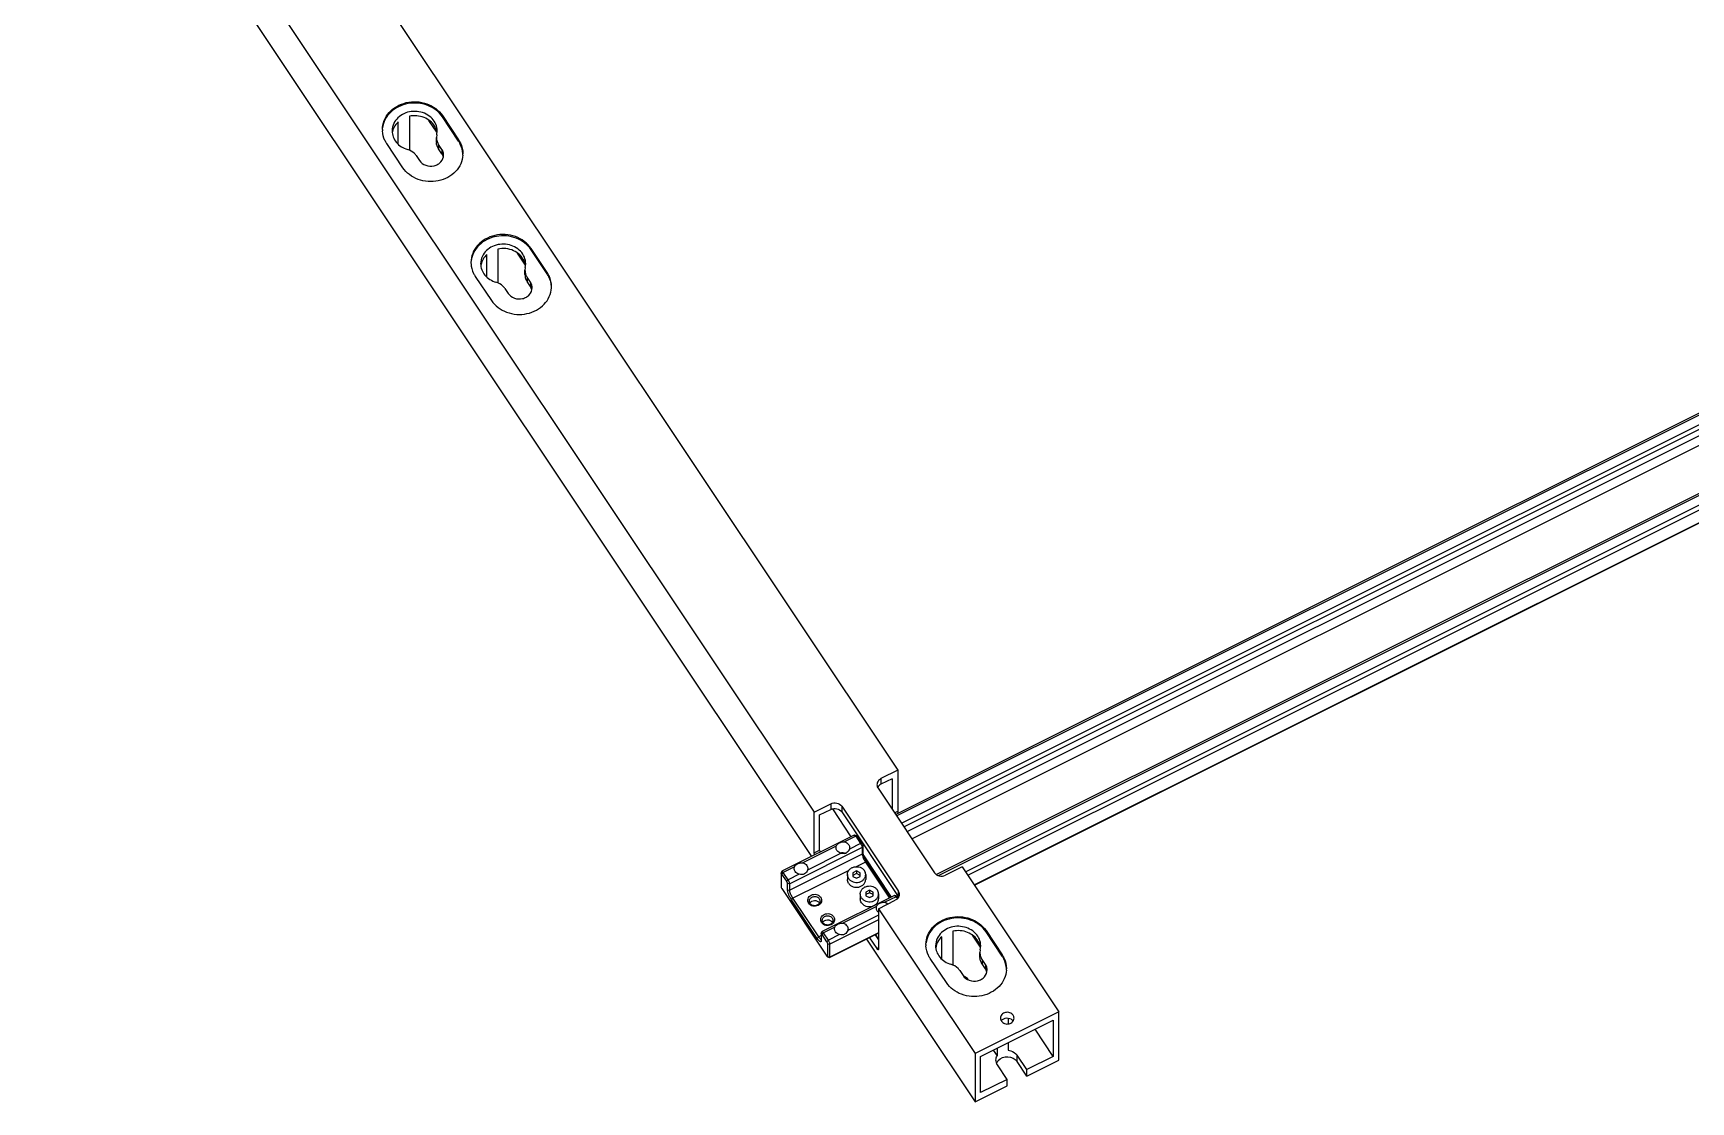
# Model space of a CAD drawing. Header units: millimetres. Extents: x 710 to 26878, y 589 to 5187.
# Drawn here: x 11873.7 to 12131.1, y 964.2 to 1130.2 of the extents above; entities that cross this region are included whole.
import ezdxf

# ---------------------------------------------------------------- set-up
doc = ezdxf.new("R2010")
doc.units = ezdxf.units.MM
doc.layers.add('02___PRT_ALL_AXES', color=7, linetype='Continuous')

msp = doc.modelspace()

# ---------------------------------------------------------------- linework, layer by layer
at = {"color": 7, "linetype": 'Continuous'}
for p, q in [((11888.5767, 1194.7794), (12007.9517, 1015.7169)), ((11875.5863, 1188.2842), (11994.9613, 1009.2217)), ((11873.7408, 1183.5524), (11994.5568, 1002.3284)), ((12007.6166, 1008.8583), (12246.7356, 1128.4178)), ((12008.8961, 1006.9391), (12247.9592, 1126.4706)), ((12009.3961, 1006.1891), (12247.9592, 1125.4706)), ((12010.1461, 1005.0641), (12245.8741, 1122.9281)), ((11932.1455, 1117.2929), (11932.1455, 1112.0205)), ((11937.2866, 1117.3843), (11937.2866, 1117.1843)), ((11937.2866, 1117.3843), (11939.7866, 1113.6343)), ((11939.7866, 1113.4343), (11937.2866, 1117.1843)), ((12013.9426, 999.5213), (12252.9856, 1119.0428)), ((11930.4134, 1112.9959), (11930.4134, 1116.4268)), ((11936.4064, 1114.8028), (11935.1737, 1116.6519)), ((11936.3874, 1114.4197), (11936.338, 1113.9914)), ((11936.3874, 1114.4197), (11936.4559, 1115.0193)), ((12018.8267, 999.4044), (12250.4795, 1115.2308)), ((11931.1264, 1109.3042), (11928.6264, 1113.0542)), ((11936.3379, 1113.3164), (11936.3379, 1113.9914)), ((11937.1886, 1112.1353), (11936.6729, 1112.9088)), ((11936.6729, 1112.9088), (11936.6729, 1112.2338)), ((11937.1886, 1111.4603), (11936.6729, 1112.2338)), ((11937.1886, 1112.1353), (11937.1886, 1111.4603)), ((11939.7866, 1113.6343), (11939.7866, 1113.4343)), ((12019.8267, 997.9044), (12250.4795, 1113.2308)), ((12019.8562, 997.8601), (12250.4795, 1113.1718)), ((11933.2088, 1111.1768), (11933.7245, 1110.4032)), ((11945.8955, 1096.6679), (11945.8955, 1091.3955)), ((11951.0366, 1096.7593), (11951.0366, 1096.5593)), ((11953.5366, 1093.0093), (11951.0366, 1096.7593)), ((11953.5366, 1092.8093), (11951.0366, 1096.5593)), ((11944.1634, 1092.3709), (11944.1634, 1095.8018)), ((11950.1775, 1094.1461), (11948.9104, 1096.0467)), ((11950.1374, 1093.7947), (11950.088, 1093.3664)), ((11950.1374, 1093.7947), (11950.2059, 1094.3943)), ((11942.3764, 1092.4292), (11944.8764, 1088.6792)), ((11950.0879, 1092.6914), (11950.0879, 1093.3664)), ((11950.9386, 1091.5103), (11950.4229, 1092.2838)), ((11950.4229, 1092.2838), (11950.4229, 1091.6088)), ((11950.9386, 1090.8353), (11950.4229, 1091.6088)), ((11950.9386, 1091.5103), (11950.9386, 1090.8353)), ((11953.5366, 1093.0093), (11953.5366, 1092.8093)), ((11946.9588, 1090.5518), (11947.4745, 1089.7782)), ((12007.9517, 1015.7169), (12005.3536, 1014.4178)), ((12005.3536, 1014.4178), (12005.3536, 1013.5428)), ((12007.0857, 1014.4089), (12005.3536, 1013.5428)), ((12007.0857, 1014.4089), (12007.0857, 1009.6547)), ((12007.9517, 1015.7169), (12007.9517, 1009.3919)), ((12004.8961, 1012.9391), (12013.6461, 999.8141)), ((11994.9613, 1009.2217), (11997.5594, 1010.5207)), ((11994.9613, 1002.8967), (11994.9613, 1009.2217)), ((11995.8274, 1008.7797), (11997.5594, 1009.6457)), ((11995.8274, 1003.3297), (11995.8274, 1008.7797)), ((11997.5594, 1010.5207), (11997.5594, 1009.6457)), ((11997.8031, 1009.7174), (12000.686, 1005.393)), ((11999.2669, 1010.1245), (12008.0169, 996.9995)), ((11999.2669, 1010.1245), (11999.2669, 1009.2495)), ((11999.2669, 1009.2495), (12008.0169, 996.1245)), ((12007.4336, 1009.1328), (12007.9517, 1009.3919)), ((12001.2174, 1005.6587), (11989.959, 1000.0295)), ((12002.441, 1003.7115), (11991.1826, 998.0823)), ((12001.441, 1005.4615), (11999.6958, 1004.5889)), ((12002.191, 1004.3365), (12000.4458, 1003.4639)), ((12001.5639, 1005.543), (12001.2538, 1005.658)), ((12001.6575, 1005.4448), (12001.441, 1005.4615)), ((12001.441, 1005.4615), (12002.191, 1004.3365)), ((12001.6575, 1005.4448), (12002.4075, 1004.3198)), ((12002.4075, 1004.3198), (12002.191, 1004.3365)), ((12002.5325, 1004.0073), (12002.441, 1003.7115)), ((12002.441, 1003.7115), (12002.441, 1002.7115)), ((12002.5325, 1004.0073), (12002.5325, 1003.0073)), ((12002.441, 1002.7115), (11991.1826, 997.0823)), ((11994.9613, 1002.8967), (11995.8274, 1003.3297)), ((11995.8988, 1003.0475), (11995.9228, 1003.0115)), ((12002.941, 1001.4615), (12001.5129, 1000.7475)), ((12002.5325, 1003.0073), (12002.441, 1002.7115)), ((12002.668, 1002.42), (12006.936, 996.018)), ((12003.1575, 1001.4448), (12002.941, 1001.4615)), ((12002.941, 1001.4615), (12006.6615, 995.8808)), ((12003.1575, 1001.4448), (12006.8155, 995.9578)), ((11989.8437, 999.6829), (11989.8411, 999.6616)), ((11989.8411, 999.6616), (11989.8411, 997.6616)), ((11989.8437, 999.6829), (11989.9378, 999.9999)), ((11989.9661, 999.5991), (11990.1826, 999.8323)), ((11990.7161, 998.4741), (11989.9661, 999.5991)), ((11991.9278, 1000.7049), (11990.1826, 999.8323)), ((11990.9326, 998.7073), (11990.1826, 999.8323)), ((11990.7161, 998.4741), (11990.9326, 998.7073)), ((11992.6778, 999.5799), (11990.9326, 998.7073)), ((12000.3559, 1000.169), (11991.6826, 995.8323)), ((12001.5594, 1000.0793), (12001.0008, 999.8)), ((12001.0008, 999.8), (12001.0008, 999.2414)), ((12001.5594, 999.6793), (12001.0008, 999.4)), ((12001.0008, 999.2414), (12001.5594, 998.9621)), ((12002.118, 999.8), (12001.5594, 1000.0793)), ((12001.5594, 1000.0793), (12001.5594, 999.6793)), ((12002.118, 999.4), (12001.5594, 999.6793)), ((12001.5594, 998.9621), (12002.118, 999.2414)), ((12002.118, 999.2414), (12002.118, 999.8)), ((12017.9517, 1000.7169), (12015.3536, 999.4178)), ((12017.9517, 1000.7169), (12032.9517, 978.2169)), ((11989.9661, 997.3491), (11996.9661, 986.8491)), ((11990.8411, 998.1616), (11991.1826, 998.0823)), ((11990.8411, 997.1616), (11990.8411, 998.1616)), ((11990.8411, 997.1616), (11991.1826, 997.0823)), ((11991.1826, 997.0823), (11991.1826, 998.0823)), ((12007.4674, 996.2837), (11996.209, 990.6545)), ((12003.5594, 997.0793), (12003.0008, 996.8)), ((12003.0008, 996.8), (12003.0008, 996.2414)), ((12003.5594, 996.6793), (12003.0008, 996.4)), ((12003.0008, 996.2414), (12003.5594, 995.9621)), ((12004.118, 996.8), (12003.5594, 997.0793)), ((12003.5594, 997.0793), (12003.5594, 996.6793)), ((12004.118, 996.4), (12003.5594, 996.6793)), ((12003.5594, 995.9621), (12004.118, 996.2414)), ((12004.118, 996.2414), (12004.118, 996.8)), ((12007.691, 996.0865), (12005.9458, 995.2139)), ((12007.8139, 996.168), (12007.5038, 996.283)), ((12007.9075, 996.0698), (12007.691, 996.0865)), ((12007.691, 996.0865), (12007.8972, 995.7772)), ((12007.9075, 996.0698), (12008.0006, 995.9301)), ((12008.0169, 996.9995), (12008.0169, 996.1245)), ((11991.4661, 995.5991), (11991.6826, 995.8323)), ((11995.4661, 989.5991), (11991.4661, 995.5991)), ((11995.6826, 989.8323), (11991.6826, 995.8323)), ((12004.9613, 994.2217), (12007.5594, 995.5207)), ((12004.9613, 994.2217), (12019.9613, 971.7217)), ((12004.9613, 994.2217), (12004.9613, 987.8967)), ((11998.1778, 991.3299), (11996.4326, 990.4573)), ((12004.9613, 992.4717), (11997.4326, 988.7073)), ((11995.4661, 989.5991), (11995.6826, 989.8323)), ((11996.0911, 990.0366), (11995.6826, 989.8323)), ((11996.0911, 989.2866), (11996.0784, 989.18)), ((11996.0937, 990.3079), (11996.0911, 990.2866)), ((11996.0911, 990.2866), (11996.0911, 989.2866)), ((11996.0937, 990.3079), (11996.1878, 990.6249)), ((11996.2161, 990.2241), (11996.4326, 990.4573)), ((11996.9661, 989.0991), (11996.2161, 990.2241)), ((11997.1826, 989.3323), (11996.4326, 990.4573)), ((11996.9661, 989.0991), (11997.1826, 989.3323)), ((11997.0911, 988.7866), (11997.4326, 988.7073)), ((11997.0911, 986.7866), (11997.0911, 988.7866)), ((11998.9278, 990.2049), (11997.1826, 989.3323)), ((12004.9613, 990.4127), (11997.4063, 986.6351)), ((12004.9613, 990.4717), (11997.4326, 986.7073)), ((11997.4326, 986.7073), (11997.4326, 988.7073)), ((12003.1158, 989.4899), (12019.9613, 964.2217)), ((12003.5783, 989.7212), (12004.7113, 988.0217)), ((12004.4444, 990.1542), (12004.9613, 989.3787)), ((12004.4819, 990.1729), (12004.9613, 989.4537)), ((12014.7884, 986.4334), (12014.7884, 989.8643)), ((12016.5205, 990.7304), (12016.5205, 985.458)), ((12020.7814, 988.2403), (12019.5487, 990.0894)), ((11997.0597, 986.7508), (11997.3698, 986.6359)), ((11997.0911, 986.7866), (11997.4326, 986.7073)), ((12004.9613, 988.1467), (12004.7113, 988.0217)), ((12004.9613, 987.8967), (12004.9349, 987.8245)), ((12032.9517, 978.2169), (12019.9613, 971.7217)), ((12032.9517, 970.7169), (12032.9517, 978.2169)), ((12020.8274, 971.2797), (12032.0857, 976.9089)), ((12025.1045, 977.2426), (12025.1045, 976.3399)), ((12032.0857, 971.2839), (12029.2732, 975.5026)), ((12032.0857, 976.9089), (12032.0857, 971.2839)), ((12025.1045, 973.4182), (12025.1045, 972.2294)), ((12019.9613, 971.7217), (12019.9613, 964.2217)), ((12020.8274, 965.6547), (12020.8274, 971.2797)), ((12022.778, 972.255), (12023.3724, 971.3634)), ((12023.3724, 972.5522), (12023.3724, 971.3634)), ((12027.9721, 969.227), (12026.4721, 971.477)), ((12026.4721, 970.477), (12026.4721, 971.477)), ((12027.9721, 968.227), (12026.4721, 970.477)), ((12032.0857, 971.2839), (12027.9721, 969.227)), ((12027.9721, 968.227), (12032.9517, 970.7169)), ((12024.941, 967.7115), (12020.8274, 965.6547)), ((12024.941, 967.7115), (12023.441, 969.9615)), ((12024.941, 966.7115), (12024.941, 967.7115)), ((12027.9721, 968.227), (12027.9721, 969.227)), ((12019.9613, 964.2217), (12024.941, 966.7115))]:
    msp.add_line(p, q, dxfattribs=at)
for centre, radius, start, end in [((11931.7081, 1115.2195), 3.7516, 180.003287, 183.016956), ((11933.8072, 1114.3424), 2.6494, 8.889045, 14.040323), ((11938.2111, 1113.3157), 1.8731, 179.980062, 182.732276), ((11935.823, 1110.5495), 1.6414, 23.795461, 33.70389), ((11935.8872, 1110.5775), 1.5715, 13.076667, 23.804619), ((11935.9496, 1111.269), 1.507, 0.011071, 11.524019), ((11936.7172, 1111.4691), 3.7394, 356.835615, 0.002692), ((11945.4581, 1094.5945), 3.7515, 180.003267, 183.016924), ((11945.8586, 1093.7171), 2.6521, 167.82109, 171.30069), ((11947.4669, 1093.6932), 2.7428, 14.274516, 24.412006), ((11947.5457, 1093.7147), 2.6612, 7.76976, 14.243814), ((11949.573, 1089.9245), 1.6414, 23.795461, 33.70389), ((11949.6372, 1089.9525), 1.5715, 13.076667, 23.804619), ((11949.6996, 1090.644), 1.507, 0.011071, 11.524019), ((11950.4672, 1090.8441), 3.7393, 356.844115, 0.002678), ((12007.1622, 995.5546), 1.0274, 27.733224, 33.692943)]:
    msp.add_arc(centre, radius, start, end, dxfattribs=at)
for points, knots in [([(11927.9565, 1115.2193), (11927.9565, 1115.6916), (11928.144, 1116.6602), (11928.9421, 1117.9294), (11930.1582, 1118.9004), (11932.1525, 1119.6717), (11934.9067, 1119.5444), (11936.7255, 1118.226), (11937.2866, 1117.3843)], [0, 0, 0, 0, 0.11565564, 0.23499568, 0.35995321, 0.49005656, 0.75229482, 1, 1, 1, 1]), ([(11937.2866, 1117.1843), (11936.7482, 1117.992), (11935.0286, 1119.2754), (11932.3974, 1119.4853), (11930.4412, 1118.8435), (11929.2035, 1117.9877), (11928.3245, 1116.8348), (11928.039, 1115.9252), (11927.9839, 1115.4719)], [0, 0, 0, 0, 0.24653851, 0.50779566, 0.63809011, 0.76380072, 0.88403199, 1, 1, 1, 1]), ([(11936.4563, 1115.0193), (11936.4564, 1115.3667), (11936.3106, 1116.0806), (11935.4804, 1117.3268), (11933.6447, 1118.2271), (11931.266, 1117.9453), (11930.0364, 1116.836), (11929.7219, 1116.177)], [0, 0, 0, 0, 0.11655664, 0.23706959, 0.49198153, 0.75502911, 1, 1, 1, 1]), ([(11936.0786, 1115.7142), (11935.7164, 1116.3332), (11934.4628, 1117.3341), (11932.8935, 1117.4472), (11932.1455, 1117.2929)], [0, 0, 0, 0, 0.48425247, 1, 1, 1, 1]), ([(11928.6264, 1113.0542), (11928.5278, 1113.2021), (11928.1778, 1113.8055), (11927.989, 1114.5036), (11927.9617, 1115.022)], [0, 0, 0, 0, 0.25508366, 1, 1, 1, 1]), ([(11929.4566, 1115.0193), (11929.4567, 1114.3902), (11929.9784, 1113.0519), (11931.1849, 1112.3374), (11931.8407, 1112.1463)], [0, 0, 0, 0, 0.47944173, 1, 1, 1, 1]), ([(11933.2088, 1111.1768), (11933.1327, 1111.2909), (11932.7738, 1111.7311), (11932.2519, 1112.0266), (11931.8407, 1112.1463)], [0, 0, 0, 0, 0.24261174, 1, 1, 1, 1]), ([(11939.7866, 1113.6343), (11939.8946, 1113.4724), (11940.2734, 1112.8109), (11940.4565, 1112.0362), (11940.4565, 1111.4693)], [0, 0, 0, 0, 0.25553988, 1, 1, 1, 1]), ([(11940.4513, 1111.4671), (11940.4239, 1111.9855), (11940.2349, 1112.6832), (11939.8852, 1113.2865), (11939.7866, 1113.4343)], [0, 0, 0, 0, 0.74504725, 1, 1, 1, 1]), ([(11940.4508, 1111.2627), (11940.4251, 1110.7984), (11940.1916, 1109.8555), (11939.3545, 1108.6392), (11938.1271, 1107.721), (11936.1489, 1107.0095), (11933.4506, 1107.1754), (11931.6772, 1108.4781), (11931.1264, 1109.3042)], [0, 0, 0, 0, 0.11576306, 0.23549866, 0.36080742, 0.49101129, 0.75282248, 1, 1, 1, 1]), ([(11933.7245, 1110.4032), (11933.9489, 1110.0666), (11934.6765, 1109.5394), (11935.7782, 1109.4875), (11936.5759, 1109.7982), (11937.2074, 1110.2945), (11937.4565, 1110.8918), (11937.4565, 1111.2693)], [0, 0, 0, 0, 0.24869238, 0.51195581, 0.64256657, 0.76800981, 1, 1, 1, 1]), ([(11951.0366, 1096.7593), (11950.4755, 1097.601), (11948.6567, 1098.9195), (11945.9025, 1099.0467), (11943.9082, 1098.2754), (11942.6921, 1097.3044), (11941.894, 1096.0352), (11941.7065, 1095.0666), (11941.7065, 1094.5943)], [0, 0, 0, 0, 0.24770621, 0.5099451, 0.64004793, 0.76500504, 0.88434469, 1, 1, 1, 1]), ([(11951.0366, 1096.5593), (11950.4982, 1097.367), (11948.7786, 1098.6504), (11946.1474, 1098.8603), (11944.1912, 1098.2185), (11942.9535, 1097.3627), (11942.0745, 1096.2098), (11941.789, 1095.3002), (11941.7339, 1094.8469)], [0, 0, 0, 0, 0.24653851, 0.50779566, 0.63809011, 0.76380072, 0.88403199, 1, 1, 1, 1]), ([(11950.2063, 1094.3943), (11950.2064, 1094.7417), (11950.0606, 1095.4556), (11949.2304, 1096.7018), (11947.3947, 1097.6021), (11945.016, 1097.3203), (11943.7864, 1096.211), (11943.4719, 1095.552)], [0, 0, 0, 0, 0.11655664, 0.23706959, 0.49198153, 0.75502911, 1, 1, 1, 1]), ([(11949.9645, 1094.8268), (11949.6514, 1095.5173), (11948.3747, 1096.6849), (11946.6939, 1096.8326), (11945.8955, 1096.6679)], [0, 0, 0, 0, 0.48187108, 1, 1, 1, 1]), ([(11941.7117, 1094.397), (11941.739, 1093.8786), (11941.9278, 1093.1805), (11942.2778, 1092.5771), (11942.3764, 1092.4292)], [0, 0, 0, 0, 0.74491588, 1, 1, 1, 1]), ([(11943.2066, 1094.3943), (11943.2067, 1093.7652), (11943.7284, 1092.4269), (11944.9349, 1091.7124), (11945.5907, 1091.5213)], [0, 0, 0, 0, 0.47944173, 1, 1, 1, 1]), ([(11946.9588, 1090.5518), (11946.8827, 1090.6659), (11946.5238, 1091.1061), (11946.0019, 1091.4016), (11945.5907, 1091.5213)], [0, 0, 0, 0, 0.24261174, 1, 1, 1, 1]), ([(11954.2065, 1090.8443), (11954.2065, 1091.4112), (11954.0234, 1092.1859), (11953.6446, 1092.8474), (11953.5366, 1093.0093)], [0, 0, 0, 0, 0.74445986, 1, 1, 1, 1]), ([(11954.2013, 1090.8421), (11954.1739, 1091.3605), (11953.9849, 1092.0582), (11953.6352, 1092.6615), (11953.5366, 1092.8093)], [0, 0, 0, 0, 0.74504725, 1, 1, 1, 1]), ([(11944.8764, 1088.6792), (11945.4272, 1087.853), (11947.2007, 1086.5503), (11949.8992, 1086.3845), (11951.8774, 1087.0962), (11953.1048, 1088.0145), (11953.9418, 1089.231), (11954.1752, 1090.1739), (11954.2009, 1090.6382)], [0, 0, 0, 0, 0.24718032, 0.5089923, 0.63919567, 0.76450324, 0.88423752, 1, 1, 1, 1]), ([(11947.4745, 1089.7782), (11947.6989, 1089.4416), (11948.4265, 1088.9144), (11949.5282, 1088.8625), (11950.3259, 1089.1732), (11950.9574, 1089.6695), (11951.2065, 1090.2668), (11951.2065, 1090.6443)], [0, 0, 0, 0, 0.24869238, 0.51195581, 0.64256657, 0.76800981, 1, 1, 1, 1]), ([(12005.3536, 1014.4178), (12005.1731, 1014.3276), (12004.8558, 1014.0665), (12004.7287, 1013.6691), (12004.7287, 1013.4803)], [0, 0, 0, 0, 0.51664078, 1, 1, 1, 1]), ([(11997.5594, 1010.5207), (11997.844, 1010.663), (11998.5155, 1010.7443), (11999.0984, 1010.3772), (11999.2669, 1010.1245)], [0, 0, 0, 0, 0.51161741, 1, 1, 1, 1]), ([(11997.5594, 1009.6457), (11997.844, 1009.788), (11998.5155, 1009.8693), (11999.0984, 1009.5022), (11999.2669, 1009.2495)], [0, 0, 0, 0, 0.51161741, 1, 1, 1, 1]), ([(12007.9517, 1009.3919), (12007.9517, 1009.3713), (12007.9648, 1009.2612), (12008.0031, 1009.1561), (12008.038, 1009.0734)], [0, 0, 0, 0, 0.18677013, 1, 1, 1, 1]), ([(12001.2174, 1005.6587), (12001.2198, 1005.6599), (12001.2317, 1005.664), (12001.2448, 1005.6613), (12001.2538, 1005.658)], [0, 0, 0, 0, 0.22159768, 1, 1, 1, 1]), ([(12001.2538, 1005.658), (12001.2679, 1005.6527), (12001.2983, 1005.6329), (12001.3645, 1005.5699), (12001.4101, 1005.5079), (12001.441, 1005.4615)], [0, 0, 0, 0, 0.1648311, 0.3902179, 1, 1, 1, 1]), ([(12001.5639, 1005.543), (12001.5805, 1005.5368), (12001.6149, 1005.5038), (12001.642, 1005.4679), (12001.6575, 1005.4448)], [0, 0, 0, 0, 0.38886283, 1, 1, 1, 1]), ([(12002.191, 1004.3365), (12002.2616, 1004.2306), (12002.3473, 1004.0652), (12002.4211, 1003.8517), (12002.441, 1003.7534), (12002.441, 1003.7115)], [0, 0, 0, 0, 0.56256304, 0.81481242, 1, 1, 1, 1]), ([(12002.4075, 1004.3198), (12002.4428, 1004.2668), (12002.4856, 1004.1841), (12002.5226, 1004.0773), (12002.5325, 1004.0282), (12002.5325, 1004.0073)], [0, 0, 0, 0, 0.56255272, 0.81480658, 1, 1, 1, 1]), ([(11995.0476, 1002.5782), (11995.0346, 1002.6091), (11994.9954, 1002.7116), (11994.9613, 1002.82), (11994.9613, 1002.8967)], [0, 0, 0, 0, 0.30405235, 1, 1, 1, 1]), ([(11995.8274, 1003.3297), (11995.8274, 1003.3113), (11995.8377, 1003.2141), (11995.8697, 1003.1208), (11995.8988, 1003.0475)], [0, 0, 0, 0, 0.18933976, 1, 1, 1, 1]), ([(11999.0291, 1002.8749), (11999.1678, 1002.9282), (11999.4688, 1002.9781), (11999.7665, 1002.9106), (11999.9011, 1002.8491)], [0, 0, 0, 0, 0.50095197, 1, 1, 1, 1]), ([(11999.1973, 1002.8244), (11999.2857, 1002.8499), (11999.4714, 1002.8718), (11999.6547, 1002.8343), (11999.74, 1002.8014)], [0, 0, 0, 0, 0.50111566, 1, 1, 1, 1]), ([(12002.441, 1002.7115), (12002.441, 1002.674), (12002.4497, 1002.5902), (12002.4919, 1002.3965), (12002.5875, 1002.122), (12002.7428, 1001.7869), (12002.8712, 1001.5661), (12002.941, 1001.4615)], [0, 0, 0, 0, 0.08269689, 0.18531458, 0.43731644, 0.72236847, 1, 1, 1, 1]), ([(12002.5325, 1003.0073), (12002.5325, 1002.9604), (12002.5434, 1002.8556), (12002.5961, 1002.6135), (12002.7157, 1002.2704), (12002.9097, 1001.8515), (12003.0703, 1001.5755), (12003.1575, 1001.4448)], [0, 0, 0, 0, 0.08270284, 0.18530912, 0.43731552, 0.72237592, 1, 1, 1, 1]), ([(11989.9661, 999.5991), (11989.9533, 999.6184), (11989.9295, 999.6507), (11989.897, 999.6841), (11989.8737, 999.6978), (11989.8598, 999.7007), (11989.8482, 999.6947), (11989.8449, 999.687), (11989.8437, 999.6829)], [0, 0, 0, 0, 0.40023497, 0.69190619, 0.79163294, 0.86451595, 0.92584165, 1, 1, 1, 1]), ([(11989.959, 1000.0295), (11989.9566, 1000.0283), (11989.9462, 1000.0213), (11989.9405, 1000.0092), (11989.9378, 999.9999)], [0, 0, 0, 0, 0.22151889, 1, 1, 1, 1]), ([(11990.1826, 999.8323), (11990.1613, 999.8643), (11990.1207, 999.9204), (11990.0664, 999.9808), (11990.0254, 1000.0134), (11989.9963, 1000.0308), (11989.9707, 1000.0354), (11989.959, 1000.0295)], [0, 0, 0, 0, 0.37145827, 0.66745946, 0.78221842, 0.87410572, 1, 1, 1, 1]), ([(11990.8411, 998.1616), (11990.8411, 998.1825), (11990.8312, 998.2317), (11990.7943, 998.3384), (11990.7514, 998.4211), (11990.7161, 998.4741)], [0, 0, 0, 0, 0.18519342, 0.43744728, 1, 1, 1, 1]), ([(11991.1826, 998.0823), (11991.1826, 998.1242), (11991.1628, 998.2225), (11991.089, 998.436), (11991.0032, 998.6014), (11990.9326, 998.7073)], [0, 0, 0, 0, 0.18518758, 0.43743696, 1, 1, 1, 1]), ([(12013.6461, 999.8141), (12013.8146, 999.5613), (12014.3975, 999.1942), (12015.069, 999.2755), (12015.3536, 999.4178)], [0, 0, 0, 0, 0.48838259, 1, 1, 1, 1]), ([(11989.8411, 997.6616), (11989.8411, 997.6406), (11989.8511, 997.5915), (11989.888, 997.4847), (11989.9308, 997.402), (11989.9661, 997.3491)], [0, 0, 0, 0, 0.18519342, 0.43744728, 1, 1, 1, 1]), ([(11991.4661, 995.5991), (11991.379, 995.7299), (11991.2184, 996.0058), (11991.0243, 996.4247), (11990.9048, 996.7678), (11990.852, 997.0099), (11990.8411, 997.1148), (11990.8411, 997.1616)], [0, 0, 0, 0, 0.27762408, 0.56268448, 0.81469088, 0.91729716, 1, 1, 1, 1]), ([(11991.6826, 995.8323), (11991.6129, 995.937), (11991.4844, 996.1577), (11991.3292, 996.4928), (11991.2335, 996.7673), (11991.1914, 996.961), (11991.1826, 997.0449), (11991.1826, 997.0823)], [0, 0, 0, 0, 0.27763153, 0.56268356, 0.81468542, 0.91730311, 1, 1, 1, 1]), ([(11994.1332, 995.0576), (11994.0649, 995.1601), (11993.97, 995.3955), (11994, 995.7764), (11994.1967, 996.1132), (11994.5215, 996.3542), (11994.923, 996.4699), (11995.3444, 996.4463), (11995.7262, 996.2871), (11995.9233, 996.0964), (11995.9952, 995.9886)], [0, 0, 0, 0, 0.11785597, 0.23381384, 0.35340791, 0.47972946, 0.61179171, 0.74552192, 0.87601051, 1, 1, 1, 1]), ([(11995.9952, 995.9886), (11996.0635, 995.8861), (11996.1584, 995.6508), (11996.1285, 995.2698), (11995.9318, 994.9331), (11995.607, 994.6921), (11995.2054, 994.5763), (11994.784, 994.5999), (11994.4022, 994.7592), (11994.2051, 994.9498), (11994.1332, 995.0576)], [0, 0, 0, 0, 0.11785597, 0.23381384, 0.35340791, 0.47972946, 0.61179171, 0.74552192, 0.87601051, 1, 1, 1, 1]), ([(11994.2392, 995.3981), (11994.2392, 995.4761), (11994.2701, 995.6359), (11994.4019, 995.8453), (11994.6024, 996.0055), (11994.8497, 996.1011), (11995.1184, 996.1237), (11995.3818, 996.0712), (11995.6131, 995.9486), (11995.7328, 995.8241), (11995.7787, 995.7554)], [0, 0, 0, 0, 0.11498833, 0.23363351, 0.35786414, 0.4872103, 0.61924342, 0.75058026, 0.87807372, 1, 1, 1, 1]), ([(12007.4674, 996.2837), (12007.4698, 996.2849), (12007.4817, 996.289), (12007.4948, 996.2863), (12007.5038, 996.283)], [0, 0, 0, 0, 0.22159768, 1, 1, 1, 1]), ([(12007.5038, 996.283), (12007.5179, 996.2777), (12007.5483, 996.2579), (12007.6145, 996.1949), (12007.6601, 996.1329), (12007.691, 996.0865)], [0, 0, 0, 0, 0.1648311, 0.3902179, 1, 1, 1, 1]), ([(12007.8139, 996.168), (12007.8305, 996.1618), (12007.8649, 996.1288), (12007.892, 996.0929), (12007.9075, 996.0698)], [0, 0, 0, 0, 0.38886283, 1, 1, 1, 1]), ([(11994.3497, 995.0409), (11994.3144, 995.0939), (11994.2586, 995.209), (11994.2392, 995.3358), (11994.2392, 995.3981)], [0, 0, 0, 0, 0.5052831, 1, 1, 1, 1]), ([(11995.8892, 995.3981), (11995.8892, 995.3202), (11995.8583, 995.1604), (11995.7266, 994.9509), (11995.526, 994.7908), (11995.2788, 994.6951), (11995.01, 994.6725), (11994.7467, 994.725), (11994.5153, 994.8476), (11994.3956, 994.9721), (11994.3497, 995.0409)], [0, 0, 0, 0, 0.11498833, 0.23363351, 0.35786414, 0.4872103, 0.61924342, 0.75058026, 0.87807372, 1, 1, 1, 1]), ([(11995.7787, 995.7554), (11995.814, 995.7024), (11995.8698, 995.5872), (11995.8892, 995.4605), (11995.8892, 995.3981)], [0, 0, 0, 0, 0.5052831, 1, 1, 1, 1]), ([(11996.1332, 992.0576), (11996.0649, 992.1601), (11995.97, 992.3955), (11996, 992.7764), (11996.1967, 993.1132), (11996.5215, 993.3542), (11996.923, 993.4699), (11997.3444, 993.4463), (11997.7262, 993.2871), (11997.9233, 993.0964), (11997.9952, 992.9886)], [0, 0, 0, 0, 0.11785597, 0.23381384, 0.35340791, 0.47972946, 0.61179171, 0.74552192, 0.87601051, 1, 1, 1, 1]), ([(11997.9952, 992.9886), (11998.0635, 992.8861), (11998.1584, 992.6508), (11998.1285, 992.2698), (11997.9318, 991.9331), (11997.607, 991.6921), (11997.2054, 991.5763), (11996.784, 991.5999), (11996.4022, 991.7592), (11996.2051, 991.9498), (11996.1332, 992.0576)], [0, 0, 0, 0, 0.11785597, 0.23381384, 0.35340791, 0.47972946, 0.61179171, 0.74552192, 0.87601051, 1, 1, 1, 1]), ([(11996.2392, 992.3981), (11996.2392, 992.4761), (11996.2701, 992.6359), (11996.4019, 992.8453), (11996.6024, 993.0055), (11996.8497, 993.1011), (11997.1184, 993.1237), (11997.3818, 993.0712), (11997.6131, 992.9486), (11997.7328, 992.8241), (11997.7787, 992.7554)], [0, 0, 0, 0, 0.11498833, 0.23363351, 0.35786414, 0.4872103, 0.61924342, 0.75058026, 0.87807372, 1, 1, 1, 1]), ([(11996.3497, 992.0409), (11996.3144, 992.0939), (11996.2586, 992.209), (11996.2392, 992.3358), (11996.2392, 992.3981)], [0, 0, 0, 0, 0.5052831, 1, 1, 1, 1]), ([(11997.8892, 992.3981), (11997.8892, 992.3202), (11997.8583, 992.1604), (11997.7266, 991.9509), (11997.526, 991.7908), (11997.2788, 991.6951), (11997.01, 991.6725), (11996.7467, 991.725), (11996.5153, 991.8476), (11996.3956, 991.9721), (11996.3497, 992.0409)], [0, 0, 0, 0, 0.11498833, 0.23363351, 0.35786414, 0.4872103, 0.61924342, 0.75058026, 0.87807372, 1, 1, 1, 1]), ([(11997.7787, 992.7554), (11997.814, 992.7024), (11997.8698, 992.5872), (11997.8892, 992.4605), (11997.8892, 992.3981)], [0, 0, 0, 0, 0.5052831, 1, 1, 1, 1]), ([(11996.0784, 989.18), (11996.0723, 989.1594), (11996.059, 989.13), (11996.0273, 989.1053), (11995.989, 989.0934), (11995.9284, 989.1054), (11995.8521, 989.1501), (11995.7648, 989.2237), (11995.627, 989.3703), (11995.5306, 989.5024), (11995.4661, 989.5991)], [0, 0, 0, 0, 0.07394869, 0.10510534, 0.13608759, 0.20885355, 0.30844402, 0.43916521, 0.60030235, 1, 1, 1, 1]), ([(11996.0931, 989.4311), (11996.0646, 989.4329), (11995.9977, 989.4656), (11995.9022, 989.549), (11995.7923, 989.6752), (11995.7202, 989.776), (11995.6826, 989.8323)], [0, 0, 0, 0, 0.14608604, 0.36418795, 0.65284206, 1, 1, 1, 1]), ([(11996.2161, 990.2241), (11996.2033, 990.2434), (11996.1795, 990.2757), (11996.147, 990.3091), (11996.1237, 990.3228), (11996.1098, 990.3257), (11996.0982, 990.3197), (11996.0949, 990.312), (11996.0937, 990.3079)], [0, 0, 0, 0, 0.40023497, 0.69190619, 0.79163294, 0.86451595, 0.92584165, 1, 1, 1, 1]), ([(11996.209, 990.6545), (11996.2066, 990.6533), (11996.1962, 990.6463), (11996.1905, 990.6342), (11996.1878, 990.6249)], [0, 0, 0, 0, 0.22151889, 1, 1, 1, 1]), ([(11996.4326, 990.4573), (11996.4113, 990.4893), (11996.3707, 990.5454), (11996.3164, 990.6058), (11996.2754, 990.6384), (11996.2463, 990.6558), (11996.2207, 990.6604), (11996.209, 990.6545)], [0, 0, 0, 0, 0.37145827, 0.66745946, 0.78221842, 0.87410572, 1, 1, 1, 1]), ([(11997.0911, 988.7866), (11997.0911, 988.8075), (11997.0812, 988.8567), (11997.0443, 988.9634), (11997.0014, 989.0461), (11996.9661, 989.0991)], [0, 0, 0, 0, 0.18519342, 0.43744728, 1, 1, 1, 1]), ([(11997.4326, 988.7073), (11997.4326, 988.7492), (11997.4128, 988.8475), (11997.339, 989.061), (11997.2532, 989.2264), (11997.1826, 989.3323)], [0, 0, 0, 0, 0.18518758, 0.43743696, 1, 1, 1, 1]), ([(11996.9661, 986.8491), (11996.9816, 986.8259), (11997.0087, 986.79), (11997.0431, 986.757), (11997.0597, 986.7508)], [0, 0, 0, 0, 0.61113717, 1, 1, 1, 1]), ([(11997.0597, 986.7508), (11997.0639, 986.7493), (11997.0726, 986.7472), (11997.0849, 986.7542), (11997.0903, 986.7689), (11997.0911, 986.7801), (11997.0911, 986.7866)], [0, 0, 0, 0, 0.23148736, 0.42504098, 0.66591527, 1, 1, 1, 1]), ([(11997.3698, 986.6359), (11997.3732, 986.6346), (11997.3849, 986.631), (11997.3985, 986.6312), (11997.4063, 986.6351)], [0, 0, 0, 0, 0.29339665, 1, 1, 1, 1]), ([(11997.4063, 986.6351), (11997.4107, 986.6373), (11997.4217, 986.647), (11997.4312, 986.673), (11997.4326, 986.6947), (11997.4326, 986.7073)], [0, 0, 0, 0, 0.18512306, 0.52893445, 1, 1, 1, 1]), ([(12004.9349, 987.8245), (12004.9054, 987.8094), (12004.7999, 987.8919), (12004.7496, 987.9643), (12004.7113, 988.0217)], [0, 0, 0, 0, 0.32450668, 1, 1, 1, 1]), ([(12023.5682, 970.6419), (12023.925, 971.0447), (12025.0744, 971.4823), (12026.1778, 970.9184), (12026.4721, 970.477)], [0, 0, 0, 0, 0.50360057, 1, 1, 1, 1]), ([(12025.1045, 972.2294), (12025.2433, 972.2192), (12025.7659, 972.1286), (12026.2553, 971.8023), (12026.4721, 971.477)], [0, 0, 0, 0, 0.26267449, 1, 1, 1, 1])]:
    msp.add_open_spline(points, degree=3, knots=knots, dxfattribs=at)
for points in [[(11929.7219, 1116.177), (11929.5514, 1115.8197), (11929.4564, 1115.4152), (11929.4566, 1115.0193)], [(11929.7655, 1115.5894), (11929.6251, 1115.3199), (11929.5275, 1115.023), (11929.4838, 1114.7223)], [(11930.4134, 1116.4268), (11930.1532, 1116.1885), (11929.9285, 1115.9025), (11929.7655, 1115.5894)], [(11936.3774, 1114.9852), (11936.3137, 1115.24), (11936.2113, 1115.4876), (11936.0786, 1115.7142)], [(11936.338, 1113.9914), (11936.3379, 1113.7809), (11936.3745, 1113.5677), (11936.4435, 1113.3689)], [(11936.6729, 1112.2338), (11936.4793, 1112.5242), (11936.3568, 1112.8779), (11936.3401, 1113.2264)], [(11936.4435, 1113.3689), (11936.4997, 1113.207), (11936.5778, 1113.0514), (11936.6729, 1112.9088)], [(11937.4261, 1111.57), (11937.3853, 1111.7703), (11937.3019, 1111.9652), (11937.1886, 1112.1353)], [(11943.4719, 1095.552), (11943.3014, 1095.1947), (11943.2064, 1094.7902), (11943.2066, 1094.3943)], [(11943.5877, 1095.0948), (11943.4391, 1094.8422), (11943.328, 1094.563), (11943.2662, 1094.2766)], [(11944.1634, 1095.8018), (11943.9393, 1095.5966), (11943.7418, 1095.3568), (11943.5877, 1095.0948)], [(11950.088, 1093.3664), (11950.0879, 1093.1559), (11950.1245, 1092.9427), (11950.1935, 1092.7439)], [(11950.088, 1092.6914), (11950.0879, 1092.4874), (11950.1223, 1092.2808), (11950.1872, 1092.0874)], [(11950.1872, 1092.0874), (11950.2438, 1091.9189), (11950.3242, 1091.7568), (11950.4229, 1091.6088)], [(11950.1935, 1092.7439), (11950.2497, 1092.582), (11950.3278, 1092.4264), (11950.4229, 1092.2838)], [(11951.1761, 1090.945), (11951.1353, 1091.1453), (11951.0519, 1091.3402), (11950.9386, 1091.5103)], [(12004.7287, 1013.4803), (12004.7286, 1013.2915), (12004.7913, 1013.0962), (12004.8961, 1012.9391)], [(12005.3536, 1013.5428), (12005.1397, 1013.4359), (12004.9459, 1013.2581), (12004.8366, 1013.0453)], [(12008.1844, 996.4582), (12008.1843, 996.2223), (12008.0827, 995.9757), (12007.9261, 995.7992)], [(12008.0169, 996.9995), (12008.1217, 996.8423), (12008.1845, 996.6471), (12008.1844, 996.4582)], [(12007.9261, 995.7992), (12007.8242, 995.6844), (12007.6967, 995.5894), (12007.5594, 995.5207)], [(12024.0301, 976.7722), (12024.0862, 976.8629), (12024.1596, 976.9444), (12024.2428, 977.0112)], [(12024.2428, 977.0112), (12024.3605, 977.1057), (12024.5021, 977.1746), (12024.648, 977.2135)], [(12024.648, 977.2135), (12024.9409, 977.2914), (12025.2889, 977.2495), (12025.5495, 977.0947)], [(12025.5495, 977.0947), (12025.6736, 977.021), (12025.7858, 976.919), (12025.8658, 976.7989)], [(12023.2065, 970.7193), (12023.2065, 970.941), (12023.2668, 971.1685), (12023.3724, 971.3634)], [(12023.441, 969.9615), (12023.2943, 970.1815), (12023.2065, 970.4549), (12023.2065, 970.7193)], [(12023.3074, 970.2262), (12023.3696, 970.3775), (12023.4597, 970.5195), (12023.5682, 970.6419)]]:
    msp.add_open_spline(points, degree=3, dxfattribs=at)
at = {"layer": '02___PRT_ALL_AXES', "color": 7, "linetype": 'Continuous'}
for p, q in [((12007.7711, 1008.6266), (12243.9412, 1126.7116)), ((12008.5211, 1007.5016), (12244.6912, 1125.5866)), ((12014.2607, 999.3714), (12250.1912, 1117.3366)), ((12018.4517, 999.9669), (12250.4795, 1115.9808)), ((11998.423, 1003.9525), (11993.2006, 1001.3413)), ((11999.173, 1002.8275), (11993.9506, 1000.2163)), ((12000.1394, 999.5207), (12000.1394, 998.7707)), ((12002.9794, 999.5207), (12002.9794, 998.7707)), ((12002.1394, 996.5207), (12002.1394, 995.7707)), ((12004.9794, 996.5207), (12004.9794, 995.7707)), ((12004.673, 994.5775), (11999.4506, 991.9663)), ((12004.9613, 993.2217), (12000.2006, 990.8413)), ((12021.6616, 990.8218), (12024.1616, 987.0718)), ((12021.6616, 990.8218), (12021.6616, 990.6218)), ((12020.7624, 987.8572), (12020.8309, 988.4568)), ((12024.1616, 986.8718), (12021.6616, 990.6218)), ((12015.5014, 982.7417), (12013.0014, 986.4917)), ((12020.7129, 986.7539), (12020.7129, 987.4289)), ((12020.7624, 987.8572), (12020.713, 987.4289)), ((12021.5636, 985.5728), (12021.0479, 986.3463)), ((12021.0479, 986.3463), (12021.0479, 985.6713)), ((12021.5636, 984.8978), (12021.0479, 985.6713)), ((12024.1616, 987.0718), (12024.1616, 986.8718)), ((12017.5838, 984.6143), (12018.0995, 983.8407)), ((12021.5636, 985.5728), (12021.5636, 984.8978))]:
    msp.add_line(p, q, dxfattribs=at)
for centre, radius, start, end in [((11995.2072, 994.7493), 0.6869, 29.515469, 33.694944), ((11997.2072, 991.7493), 0.6869, 29.515469, 33.694944), ((12016.0831, 988.657), 3.7516, 180.003287, 183.016956), ((12018.1822, 987.7799), 2.6494, 8.889018, 14.040329), ((12022.5861, 986.7532), 1.8731, 179.980062, 182.732276), ((12017.5067, 981.9542), 1.89, 42.425977, 54.018742), ((12020.198, 983.987), 1.6414, 23.795461, 33.70389), ((12020.2622, 984.015), 1.5715, 13.076667, 23.804619), ((12020.3246, 984.7065), 1.507, 0.011071, 11.524019), ((12021.0922, 984.9066), 3.7394, 356.835615, 0.002692)]:
    msp.add_arc(centre, radius, start, end, dxfattribs=at)
for points in [[(11998.3844, 1003.7082), (11998.3844, 1003.7907), (11998.3977, 1003.874), (11998.423, 1003.9525)], [(12000.4844, 1003.7082), (12000.4844, 1003.6258), (12000.4711, 1003.5424), (12000.4458, 1003.4639)], [(11991.8892, 1000.4606), (11991.8892, 1000.5431), (11991.9025, 1000.6264), (11991.9278, 1000.7049)], [(11993.9892, 1000.4606), (11993.9892, 1000.3782), (11993.9759, 1000.2948), (11993.9506, 1000.2163)], [(12004.6344, 994.3332), (12004.6344, 994.4157), (12004.6477, 994.499), (12004.673, 994.5775)], [(11998.1392, 991.0856), (11998.1392, 991.1681), (11998.1525, 991.2514), (11998.1778, 991.3299)], [(12000.2392, 991.0856), (12000.2392, 991.0032), (12000.2259, 990.9198), (12000.2006, 990.8413)], [(12014.0969, 989.6145), (12013.9264, 989.2572), (12013.8314, 988.8527), (12013.8316, 988.4568)], [(12014.1405, 989.0269), (12014.0001, 988.7574), (12013.9025, 988.4605), (12013.8588, 988.1598)], [(12014.7884, 989.8643), (12014.5282, 989.626), (12014.3035, 989.34), (12014.1405, 989.0269)], [(12020.7524, 988.4227), (12020.6887, 988.6775), (12020.5863, 988.9251), (12020.4536, 989.1517)], [(12020.713, 987.4289), (12020.7129, 987.2184), (12020.7495, 987.0052), (12020.8185, 986.8064)], [(12021.0479, 985.6713), (12020.8543, 985.9617), (12020.7318, 986.3154), (12020.7151, 986.6639)], [(12020.8185, 986.8064), (12020.8747, 986.6445), (12020.9528, 986.4889), (12021.0479, 986.3463)], [(12018.6171, 983.4836), (12018.5173, 983.5562), (12018.4101, 983.6195), (12018.2988, 983.6728)], [(12021.8011, 985.0075), (12021.7603, 985.2078), (12021.6769, 985.4027), (12021.5636, 985.5728)], [(12023.9065, 977.2193), (12023.9065, 977.0606), (12023.9592, 976.8966), (12024.0472, 976.7646)], [(12026.0065, 977.2193), (12026.0066, 977.3779), (12025.9538, 977.5419), (12025.8658, 977.6739)]]:
    msp.add_open_spline(points, degree=3, dxfattribs=at)
for points, knots in [([(11998.5251, 1003.2536), (11998.4801, 1003.321), (11998.4091, 1003.4676), (11998.3844, 1003.6289), (11998.3844, 1003.7082)], [0, 0, 0, 0, 0.50529557, 1, 1, 1, 1]), ([(11998.423, 1003.9525), (11998.4407, 1004.0074), (11998.4897, 1004.1121), (11998.6024, 1004.2457), (11998.7448, 1004.3563), (11998.911, 1004.4505), (11999.095, 1004.53), (11999.3538, 1004.6076), (11999.5645, 1004.6181), (11999.6958, 1004.5889)], [0, 0, 0, 0, 0.11367008, 0.22467, 0.34114197, 0.46722639, 0.6003702, 0.734954, 1, 1, 1, 1]), ([(11999.6958, 1004.5889), (11999.8276, 1004.5596), (12000.0772, 1004.4578), (12000.2726, 1004.2696), (12000.3437, 1004.1629)], [0, 0, 0, 0, 0.51287971, 1, 1, 1, 1]), ([(12000.3437, 1004.1629), (12000.3887, 1004.0954), (12000.4597, 1003.9488), (12000.4844, 1003.7876), (12000.4844, 1003.7082)], [0, 0, 0, 0, 0.50529557, 1, 1, 1, 1]), ([(11991.9278, 1000.7049), (11991.9455, 1000.7598), (11991.9945, 1000.8645), (11992.1072, 1000.9981), (11992.2496, 1001.1087), (11992.4158, 1001.2029), (11992.5998, 1001.2824), (11992.8586, 1001.36), (11993.0693, 1001.3705), (11993.2006, 1001.3413)], [0, 0, 0, 0, 0.11367008, 0.22467, 0.34114197, 0.46722639, 0.6003702, 0.734954, 1, 1, 1, 1]), ([(11993.2006, 1001.3413), (11993.3324, 1001.312), (11993.582, 1001.2102), (11993.7774, 1001.022), (11993.8485, 1000.9153)], [0, 0, 0, 0, 0.51287971, 1, 1, 1, 1]), ([(11999.173, 1002.8275), (11999.0412, 1002.8568), (11998.7917, 1002.9586), (11998.5962, 1003.1469), (11998.5251, 1003.2536)], [0, 0, 0, 0, 0.51287971, 1, 1, 1, 1]), ([(12000.4458, 1003.4639), (12000.4065, 1003.342), (12000.281, 1003.1075), (12000.0267, 1002.8854), (11999.7746, 1002.7972), (11999.5072, 1002.7682), (11999.3052, 1002.7981), (11999.173, 1002.8275)], [0, 0, 0, 0, 0.242731, 0.49356152, 0.61833162, 0.74348095, 1, 1, 1, 1]), ([(11992.0299, 1000.006), (11991.9849, 1000.0734), (11991.9139, 1000.22), (11991.8892, 1000.3813), (11991.8892, 1000.4606)], [0, 0, 0, 0, 0.50529557, 1, 1, 1, 1]), ([(11992.6778, 999.5799), (11992.546, 999.6093), (11992.2965, 999.711), (11992.101, 999.8993), (11992.0299, 1000.006)], [0, 0, 0, 0, 0.51287971, 1, 1, 1, 1]), ([(11993.9506, 1000.2163), (11993.9113, 1000.0944), (11993.7858, 999.8599), (11993.5315, 999.6378), (11993.2794, 999.5496), (11993.012, 999.5206), (11992.81, 999.5505), (11992.6778, 999.5799)], [0, 0, 0, 0, 0.242731, 0.49356152, 0.61833162, 0.74348095, 1, 1, 1, 1]), ([(11993.8485, 1000.9153), (11993.8935, 1000.8479), (11993.9645, 1000.7013), (11993.9892, 1000.54), (11993.9892, 1000.4606)], [0, 0, 0, 0, 0.50529557, 1, 1, 1, 1]), ([(12000.1394, 999.5207), (12000.1394, 999.5878), (12000.1522, 999.7229), (12000.2093, 999.9193), (12000.3027, 1000.1049), (12000.4733, 1000.3333), (12000.7646, 1000.5663), (12001.1901, 1000.7306), (12001.6527, 1000.7696), (12002.106, 1000.6793), (12002.5041, 1000.4683), (12002.7103, 1000.2539), (12002.7892, 1000.1356)], [0, 0, 0, 0, 0.05744116, 0.11538051, 0.17425145, 0.23437151, 0.35848231, 0.48770446, 0.61961021, 0.75082069, 0.87819904, 1, 1, 1, 1]), ([(12000.3297, 998.9058), (12000.2689, 998.997), (12000.1728, 999.1953), (12000.1394, 999.4134), (12000.1394, 999.5207)], [0, 0, 0, 0, 0.50525533, 1, 1, 1, 1]), ([(12000.3297, 998.1558), (12000.2689, 998.247), (12000.1728, 998.4453), (12000.1394, 998.6634), (12000.1394, 998.7707)], [0, 0, 0, 0, 0.50525533, 1, 1, 1, 1]), ([(12000.3297, 998.9058), (12000.4085, 998.7875), (12000.6147, 998.5731), (12001.0128, 998.3622), (12001.4662, 998.2718), (12001.9287, 998.3108), (12002.3542, 998.4752), (12002.6455, 998.7081), (12002.8162, 998.9365), (12002.9095, 999.1221), (12002.9666, 999.3186), (12002.9794, 999.4536), (12002.9794, 999.5207)], [0, 0, 0, 0, 0.12180096, 0.24917931, 0.38038979, 0.51229554, 0.64151769, 0.76562849, 0.82574855, 0.88461949, 0.94255884, 1, 1, 1, 1]), ([(12000.3297, 998.1558), (12000.4085, 998.0375), (12000.6147, 997.8231), (12001.0128, 997.6122), (12001.4662, 997.5218), (12001.9287, 997.5608), (12002.3542, 997.7252), (12002.6455, 997.9581), (12002.8162, 998.1865), (12002.9095, 998.3721), (12002.9666, 998.5686), (12002.9794, 998.7036), (12002.9794, 998.7707)], [0, 0, 0, 0, 0.12180096, 0.24917931, 0.38038979, 0.51229554, 0.64151769, 0.76562849, 0.82574855, 0.88461949, 0.94255884, 1, 1, 1, 1]), ([(12002.9794, 999.5207), (12002.9794, 999.628), (12002.946, 999.8462), (12002.85, 1000.0444), (12002.7892, 1000.1356)], [0, 0, 0, 0, 0.49474467, 1, 1, 1, 1]), ([(12002.1394, 996.5207), (12002.1394, 996.5878), (12002.1522, 996.7229), (12002.2093, 996.9193), (12002.3027, 997.1049), (12002.4733, 997.3333), (12002.7646, 997.5663), (12003.1901, 997.7306), (12003.6527, 997.7696), (12004.106, 997.6793), (12004.5041, 997.4683), (12004.7103, 997.2539), (12004.7892, 997.1356)], [0, 0, 0, 0, 0.05744116, 0.11538051, 0.17425145, 0.23437151, 0.35848231, 0.48770446, 0.61961021, 0.75082069, 0.87819904, 1, 1, 1, 1]), ([(12002.3297, 995.9058), (12002.2689, 995.997), (12002.1728, 996.1953), (12002.1394, 996.4134), (12002.1394, 996.5207)], [0, 0, 0, 0, 0.50525533, 1, 1, 1, 1]), ([(12002.3297, 995.9058), (12002.4085, 995.7875), (12002.6147, 995.5731), (12003.0128, 995.3622), (12003.4662, 995.2718), (12003.9287, 995.3108), (12004.3542, 995.4752), (12004.6455, 995.7081), (12004.8162, 995.9365), (12004.9095, 996.1221), (12004.9666, 996.3186), (12004.9794, 996.4536), (12004.9794, 996.5207)], [0, 0, 0, 0, 0.12180096, 0.24917931, 0.38038979, 0.51229554, 0.64151769, 0.76562849, 0.82574855, 0.88461949, 0.94255884, 1, 1, 1, 1]), ([(12004.9794, 996.5207), (12004.9794, 996.628), (12004.946, 996.8462), (12004.85, 997.0444), (12004.7892, 997.1356)], [0, 0, 0, 0, 0.49474467, 1, 1, 1, 1]), ([(11994.3231, 995.087), (11994.3901, 995.2057), (11994.6071, 995.41), (11995.0356, 995.5206), (11995.4708, 995.4349), (11995.7024, 995.2448), (11995.7787, 995.1304)], [0, 0, 0, 0, 0.2411405, 0.49822483, 0.75647042, 1, 1, 1, 1]), ([(12002.3297, 995.1558), (12002.2689, 995.247), (12002.1728, 995.4453), (12002.1394, 995.6634), (12002.1394, 995.7707)], [0, 0, 0, 0, 0.50525533, 1, 1, 1, 1]), ([(12002.3297, 995.1558), (12002.4085, 995.0375), (12002.6147, 994.8231), (12003.0128, 994.6122), (12003.4662, 994.5218), (12003.9287, 994.5608), (12004.3542, 994.7252), (12004.6455, 994.9581), (12004.8162, 995.1865), (12004.9095, 995.3721), (12004.9666, 995.5686), (12004.9794, 995.7036), (12004.9794, 995.7707)], [0, 0, 0, 0, 0.12180096, 0.24917931, 0.38038979, 0.51229554, 0.64151769, 0.76562849, 0.82574855, 0.88461949, 0.94255884, 1, 1, 1, 1]), ([(12004.7751, 993.8786), (12004.7301, 993.946), (12004.6591, 994.0926), (12004.6344, 994.2539), (12004.6344, 994.3332)], [0, 0, 0, 0, 0.50529557, 1, 1, 1, 1]), ([(12004.673, 994.5775), (12004.6907, 994.6324), (12004.7397, 994.7371), (12004.8524, 994.8707), (12004.9948, 994.9813), (12005.161, 995.0755), (12005.345, 995.155), (12005.6038, 995.2326), (12005.8145, 995.2431), (12005.9458, 995.2139)], [0, 0, 0, 0, 0.11367008, 0.22467, 0.34114197, 0.46722639, 0.6003702, 0.734954, 1, 1, 1, 1]), ([(12004.9578, 993.6768), (12004.94, 993.6915), (12004.8721, 993.752), (12004.8127, 993.8221), (12004.7751, 993.8786)], [0, 0, 0, 0, 0.25417669, 1, 1, 1, 1]), ([(12005.9458, 995.2139), (12005.9925, 995.2035), (12006.1719, 995.1522), (12006.3391, 995.0557), (12006.442, 994.9628)], [0, 0, 0, 0, 0.25658327, 1, 1, 1, 1]), ([(11996.3231, 992.087), (11996.3901, 992.2057), (11996.6071, 992.41), (11997.0356, 992.5206), (11997.4708, 992.4349), (11997.7024, 992.2448), (11997.7787, 992.1304)], [0, 0, 0, 0, 0.2411405, 0.49822483, 0.75647042, 1, 1, 1, 1]), ([(11998.2799, 990.631), (11998.2349, 990.6984), (11998.1639, 990.845), (11998.1392, 991.0063), (11998.1392, 991.0856)], [0, 0, 0, 0, 0.50529557, 1, 1, 1, 1]), ([(11998.1778, 991.3299), (11998.1955, 991.3848), (11998.2445, 991.4895), (11998.3572, 991.6231), (11998.4996, 991.7337), (11998.6658, 991.8279), (11998.8498, 991.9074), (11999.1086, 991.985), (11999.3193, 991.9955), (11999.4506, 991.9663)], [0, 0, 0, 0, 0.11367008, 0.22467, 0.34114197, 0.46722639, 0.6003702, 0.734954, 1, 1, 1, 1]), ([(12000.2006, 990.8413), (12000.1613, 990.7194), (12000.0358, 990.4849), (11999.7815, 990.2628), (11999.5294, 990.1746), (11999.262, 990.1456), (11999.06, 990.1755), (11998.9278, 990.2049)], [0, 0, 0, 0, 0.242731, 0.49356152, 0.61833162, 0.74348095, 1, 1, 1, 1]), ([(11999.4506, 991.9663), (11999.5824, 991.937), (11999.832, 991.8352), (12000.0274, 991.647), (12000.0985, 991.5403)], [0, 0, 0, 0, 0.51287971, 1, 1, 1, 1]), ([(12000.0985, 991.5403), (12000.1435, 991.4729), (12000.2145, 991.3263), (12000.2392, 991.165), (12000.2392, 991.0856)], [0, 0, 0, 0, 0.50529557, 1, 1, 1, 1]), ([(12012.3315, 988.6568), (12012.3315, 989.1291), (12012.519, 990.0977), (12013.3171, 991.3669), (12014.5332, 992.3379), (12016.5275, 993.1092), (12019.2817, 992.9819), (12021.1005, 991.6635), (12021.6616, 990.8218)], [0, 0, 0, 0, 0.11565564, 0.23499568, 0.35995321, 0.49005656, 0.75229482, 1, 1, 1, 1]), ([(12021.6616, 990.6218), (12021.1232, 991.4295), (12019.4036, 992.7129), (12016.7724, 992.9228), (12014.8162, 992.281), (12013.5785, 991.4252), (12012.6995, 990.2723), (12012.414, 989.3627), (12012.3589, 988.9094)], [0, 0, 0, 0, 0.24653851, 0.50779566, 0.63809011, 0.76380072, 0.88403199, 1, 1, 1, 1]), ([(12020.8313, 988.4568), (12020.8314, 988.8042), (12020.6856, 989.5181), (12019.8554, 990.7643), (12018.0197, 991.6646), (12015.641, 991.3828), (12014.4114, 990.2735), (12014.0969, 989.6145)], [0, 0, 0, 0, 0.11655664, 0.23706959, 0.49198153, 0.75502911, 1, 1, 1, 1]), ([(12020.4536, 989.1517), (12020.0914, 989.7706), (12018.8378, 990.7716), (12017.2685, 990.8847), (12016.5205, 990.7304)], [0, 0, 0, 0, 0.48425244, 1, 1, 1, 1]), ([(11998.9278, 990.2049), (11998.796, 990.2343), (11998.5465, 990.336), (11998.351, 990.5243), (11998.2799, 990.631)], [0, 0, 0, 0, 0.51287971, 1, 1, 1, 1]), ([(12013.0014, 986.4917), (12012.9028, 986.6396), (12012.5528, 987.243), (12012.364, 987.9411), (12012.3367, 988.4595)], [0, 0, 0, 0, 0.25508366, 1, 1, 1, 1]), ([(12013.8316, 988.4568), (12013.8317, 987.8277), (12014.3534, 986.4894), (12015.5599, 985.7749), (12016.2157, 985.5838)], [0, 0, 0, 0, 0.47944173, 1, 1, 1, 1]), ([(12024.1616, 987.0718), (12024.2696, 986.9099), (12024.6484, 986.2484), (12024.8315, 985.4737), (12024.8315, 984.9068)], [0, 0, 0, 0, 0.25553988, 1, 1, 1, 1]), ([(12024.8263, 984.9046), (12024.7989, 985.423), (12024.6099, 986.1207), (12024.2602, 986.724), (12024.1616, 986.8718)], [0, 0, 0, 0, 0.74504725, 1, 1, 1, 1]), ([(12024.8258, 984.7002), (12024.8001, 984.2359), (12024.5666, 983.293), (12023.7295, 982.0767), (12022.5021, 981.1585), (12020.5239, 980.447), (12017.8256, 980.6129), (12016.0522, 981.9156), (12015.5014, 982.7417)], [0, 0, 0, 0, 0.11576306, 0.23549866, 0.36080742, 0.49101129, 0.75282248, 1, 1, 1, 1]), ([(12017.5838, 984.6143), (12017.5077, 984.7284), (12017.1488, 985.1686), (12016.6269, 985.4641), (12016.2157, 985.5838)], [0, 0, 0, 0, 0.24261174, 1, 1, 1, 1]), ([(12018.0995, 983.8407), (12018.3239, 983.5041), (12019.0515, 982.9769), (12020.1532, 982.925), (12020.9509, 983.2357), (12021.5824, 983.732), (12021.8315, 984.3293), (12021.8315, 984.7068)], [0, 0, 0, 0, 0.24869238, 0.51195581, 0.64256657, 0.76800981, 1, 1, 1, 1]), ([(12025.8658, 977.6739), (12025.748, 977.8507), (12025.3649, 978.1273), (12024.6812, 978.1603), (12024.0828, 977.8404), (12023.9065, 977.4174), (12023.9065, 977.2193)], [0, 0, 0, 0, 0.2494945, 0.5135215, 0.76731349, 1, 1, 1, 1]), ([(12024.0472, 976.7646), (12024.1651, 976.5878), (12024.5481, 976.3112), (12025.2318, 976.2782), (12025.8302, 976.5982), (12026.0065, 977.0211), (12026.0065, 977.2193)], [0, 0, 0, 0, 0.2494945, 0.5135215, 0.76731349, 1, 1, 1, 1])]:
    msp.add_open_spline(points, degree=3, knots=knots, dxfattribs=at)

doc.saveas('drawing.dxf')
